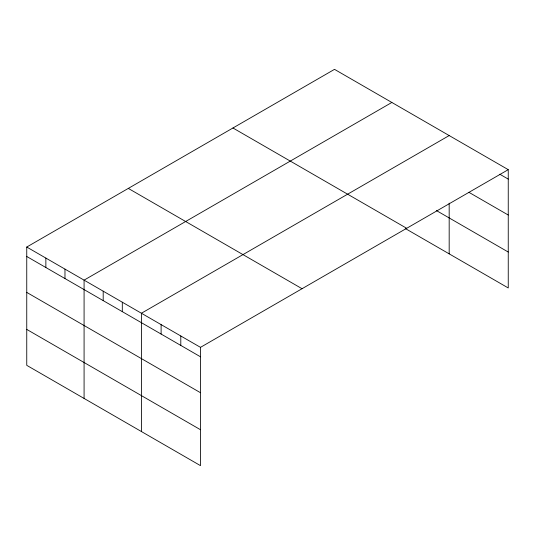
<?xml version="1.0" encoding="UTF-8"?>
<svg xmlns="http://www.w3.org/2000/svg" width="535" height="535" viewBox="0 0 535 535"><rect width="100%" height="100%" fill="white"/><g stroke="black" fill="none" stroke-linecap="round" stroke-linejoin="round"><path stroke-width="0.8" d="M508.25 169.662L334.509 69.356L26.75 247.043L26.75 365.338L200.491 465.644L200.491 347.349L508.25 169.662L508.25 287.957L405.296 228.519M391.847 102.459L84.082 280.139L84.082 398.435M449.179 135.562L141.421 313.242L141.421 431.538M499.81 174.236L508.25 179.111M468.867 192.292L508.25 215.03M436.44 210.576L508.25 252.038M232.952 127.992L406.687 228.298M128.313 188.407L302.048 288.713M26.75 247.043L200.491 347.349M26.75 256.486L200.491 356.791M26.75 292.404L200.491 392.717M26.75 329.413L200.491 429.725M449.179 203.133L449.179 253.857M180.797 335.98L180.797 345.423M161.109 324.611L161.109 334.054M122.308 302.208L122.308 311.658M103.195 291.174L103.195 300.623M64.976 269.112L64.976 278.554M45.863 258.077L45.863 267.52"/></g></svg>
